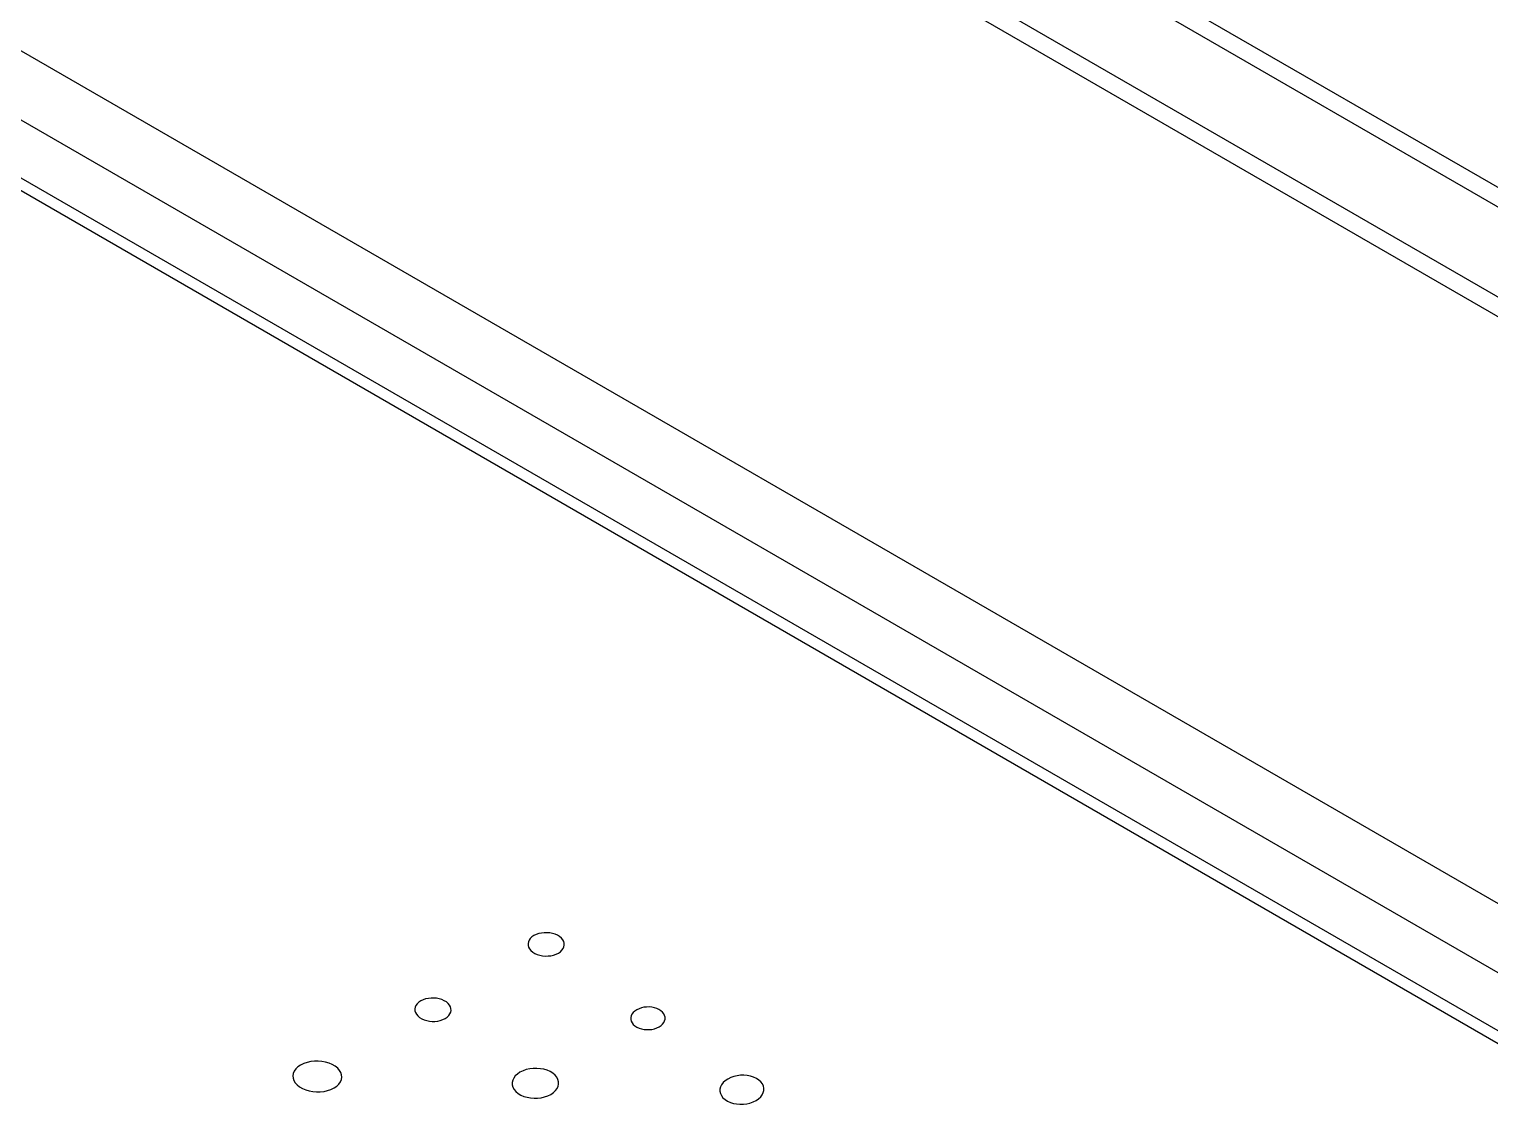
# Model space of a CAD drawing. Header units: inches. Extents: x 0.6 to 61.5, y 0.9 to 41.7.
# Drawn here: x 60.129 to 60.65, y 17.875 to 18.264 of the extents above; entities that cross this region are included whole.
import ezdxf

# ---------------------------------------------------------------- set-up
doc = ezdxf.new("R2010")
doc.units = ezdxf.units.IN
doc.header["$MEASUREMENT"] = 0
doc.layers.add('ARTWORK', color=2, linetype='Continuous')
doc.layers.add('OBJECT', color=7, linetype='Continuous')

msp = doc.modelspace()

# ---------------------------------------------------------------- linework, layer by layer
at = {"layer": 'ARTWORK'}
for p, q in [((60.30753, 17.93954), (60.30711, 17.93895)), ((60.30811, 17.94009), (60.30753, 17.93954)), ((60.30883, 17.94058), (60.30811, 17.94009)), ((60.30967, 17.94099), (60.30883, 17.94058)), ((60.31057, 17.94129), (60.30967, 17.94099)), ((60.31152, 17.9415), (60.31057, 17.94129)), ((60.31251, 17.94161), (60.31152, 17.9415)), ((60.3135, 17.94161), (60.31251, 17.94161)), ((60.31448, 17.94152), (60.3135, 17.94161)), ((60.31545, 17.94134), (60.31448, 17.94152)), ((60.31636, 17.94105), (60.31545, 17.94134)), ((60.31722, 17.94068), (60.31636, 17.94105)), ((60.31799, 17.9402), (60.31722, 17.94068)), ((60.31863, 17.93966), (60.31799, 17.9402)), ((60.31912, 17.93907), (60.31863, 17.93966)), ((60.30684, 17.93833), (60.30672, 17.9377)), ((60.30672, 17.9377), (60.30675, 17.93706)), ((60.30675, 17.93706), (60.30693, 17.93642)), ((60.30711, 17.93895), (60.30684, 17.93833)), ((60.30693, 17.93642), (60.30727, 17.9358)), ((60.30727, 17.9358), (60.30776, 17.93522)), ((60.30776, 17.93522), (60.30841, 17.93467)), ((60.30841, 17.93467), (60.30918, 17.9342)), ((60.30918, 17.9342), (60.31003, 17.93383)), ((60.31671, 17.93391), (60.31754, 17.93432)), ((60.31754, 17.93432), (60.31826, 17.93481)), ((60.31826, 17.93481), (60.31883, 17.93535)), ((60.31883, 17.93535), (60.31925, 17.93593)), ((60.31945, 17.93846), (60.31912, 17.93907)), ((60.31925, 17.93593), (60.31953, 17.93655)), ((60.31963, 17.93782), (60.31945, 17.93846)), ((60.31953, 17.93655), (60.31965, 17.93718)), ((60.31965, 17.93718), (60.31963, 17.93782)), ((60.31003, 17.93383), (60.31095, 17.93355)), ((60.31095, 17.93355), (60.3119, 17.93336)), ((60.3119, 17.93336), (60.31289, 17.93328)), ((60.31289, 17.93328), (60.31388, 17.93329)), ((60.31388, 17.93329), (60.31486, 17.9334)), ((60.31486, 17.9334), (60.31581, 17.9336)), ((60.31581, 17.9336), (60.31671, 17.93391)), ((60.26641, 17.91499), (60.26629, 17.91436)), ((60.26629, 17.91436), (60.26632, 17.91372)), ((60.26632, 17.91372), (60.26651, 17.91308)), ((60.26668, 17.91561), (60.26641, 17.91499)), ((60.26711, 17.9162), (60.26668, 17.91561)), ((60.26768, 17.91674), (60.26711, 17.9162)), ((60.2684, 17.91724), (60.26768, 17.91674)), ((60.26924, 17.91764), (60.2684, 17.91724)), ((60.27014, 17.91795), (60.26924, 17.91764)), ((60.2711, 17.91816), (60.27014, 17.91795)), ((60.27208, 17.91826), (60.2711, 17.91816)), ((60.27307, 17.91827), (60.27208, 17.91826)), ((60.27406, 17.91818), (60.27307, 17.91827)), ((60.27502, 17.91799), (60.27406, 17.91818)), ((60.27593, 17.91771), (60.27502, 17.91799)), ((60.27678, 17.91733), (60.27593, 17.91771)), ((60.27755, 17.91686), (60.27678, 17.91733)), ((60.27819, 17.91631), (60.27755, 17.91686)), ((60.27868, 17.91573), (60.27819, 17.91631)), ((60.27901, 17.91511), (60.27868, 17.91573)), ((60.27919, 17.91448), (60.27901, 17.91511)), ((60.27909, 17.91321), (60.27922, 17.91384)), ((60.27922, 17.91384), (60.27919, 17.91448)), ((60.34484, 17.91359), (60.34428, 17.91306)), ((60.34555, 17.91407), (60.34484, 17.91359)), ((60.34636, 17.91446), (60.34555, 17.91407)), ((60.34723, 17.91476), (60.34636, 17.91446)), ((60.34814, 17.91496), (60.34723, 17.91476)), ((60.34908, 17.91507), (60.34814, 17.91496)), ((60.35002, 17.91508), (60.34908, 17.91507)), ((60.35095, 17.91499), (60.35002, 17.91508)), ((60.35185, 17.91481), (60.35095, 17.91499)), ((60.35271, 17.91454), (60.35185, 17.91481)), ((60.3535, 17.91417), (60.35271, 17.91454)), ((60.35421, 17.91371), (60.3535, 17.91417)), ((60.35479, 17.91318), (60.35421, 17.91371)), ((60.26651, 17.91308), (60.26684, 17.91246)), ((60.26684, 17.91246), (60.26734, 17.91188)), ((60.26734, 17.91188), (60.26798, 17.91133)), ((60.26798, 17.91133), (60.26875, 17.91086)), ((60.26875, 17.91086), (60.2696, 17.91049)), ((60.2696, 17.91049), (60.27052, 17.91021)), ((60.27052, 17.91021), (60.27147, 17.91002)), ((60.27147, 17.91002), (60.27246, 17.90994)), ((60.27246, 17.90994), (60.27345, 17.90995)), ((60.27345, 17.90995), (60.27443, 17.91005)), ((60.27443, 17.91005), (60.27537, 17.91026)), ((60.27537, 17.91026), (60.27627, 17.91057)), ((60.27627, 17.91057), (60.2771, 17.91097)), ((60.2771, 17.91097), (60.27782, 17.91146)), ((60.27782, 17.91146), (60.2784, 17.91201)), ((60.2784, 17.91201), (60.27882, 17.91259)), ((60.27882, 17.91259), (60.27909, 17.91321)), ((60.34357, 17.91189), (60.34342, 17.91127)), ((60.34342, 17.91127), (60.34342, 17.91064)), ((60.34342, 17.91064), (60.34357, 17.91003)), ((60.34385, 17.91249), (60.34357, 17.91189)), ((60.34357, 17.91003), (60.34386, 17.90943)), ((60.34428, 17.91306), (60.34385, 17.91249)), ((60.34386, 17.90943), (60.3443, 17.90886)), ((60.3443, 17.90886), (60.34489, 17.90833)), ((60.34489, 17.90833), (60.3456, 17.90788)), ((60.35354, 17.90799), (60.35425, 17.90846)), ((60.35425, 17.90846), (60.35481, 17.90899)), ((60.35523, 17.91261), (60.35479, 17.91318)), ((60.35481, 17.90899), (60.35523, 17.90956)), ((60.35552, 17.91201), (60.35523, 17.91261)), ((60.35523, 17.90956), (60.35552, 17.91016)), ((60.35566, 17.9114), (60.35552, 17.91201)), ((60.35552, 17.91016), (60.35566, 17.91077)), ((60.35566, 17.91077), (60.35566, 17.9114)), ((60.3456, 17.90788), (60.3464, 17.90751)), ((60.3464, 17.90751), (60.34725, 17.90724)), ((60.34725, 17.90724), (60.34816, 17.90706)), ((60.34816, 17.90706), (60.34909, 17.90698)), ((60.34909, 17.90698), (60.35003, 17.90699)), ((60.35003, 17.90699), (60.35096, 17.90709)), ((60.35096, 17.90709), (60.35187, 17.90729)), ((60.35187, 17.90729), (60.35274, 17.90759)), ((60.35274, 17.90759), (60.35354, 17.90799)), ((60.22373, 17.89294), (60.22318, 17.89216)), ((60.22448, 17.89366), (60.22373, 17.89294)), ((60.22544, 17.89432), (60.22448, 17.89366)), ((60.22656, 17.89486), (60.22544, 17.89432)), ((60.22778, 17.89528), (60.22656, 17.89486)), ((60.22906, 17.89556), (60.22778, 17.89528)), ((60.23039, 17.89571), (60.22906, 17.89556)), ((60.23173, 17.89573), (60.23039, 17.89571)), ((60.23307, 17.89562), (60.23173, 17.89573)), ((60.23438, 17.89539), (60.23307, 17.89562)), ((60.23562, 17.89502), (60.23438, 17.89539)), ((60.23679, 17.89453), (60.23562, 17.89502)), ((60.23784, 17.89392), (60.23679, 17.89453)), ((60.23872, 17.89321), (60.23784, 17.89392)), ((60.2394, 17.89244), (60.23872, 17.89321)), ((60.23986, 17.89164), (60.2394, 17.89244)), ((60.30609, 17.8927), (60.30492, 17.8923)), ((60.30732, 17.89298), (60.30609, 17.8927)), ((60.30858, 17.89312), (60.30732, 17.89298)), ((60.30986, 17.89314), (60.30858, 17.89312)), ((60.31112, 17.89304), (60.30986, 17.89314)), ((60.31235, 17.89281), (60.31112, 17.89304)), ((60.31351, 17.89246), (60.31235, 17.89281)), ((60.31459, 17.89198), (60.31351, 17.89246)), ((60.22283, 17.89135), (60.22269, 17.89051)), ((60.22269, 17.89051), (60.22275, 17.88966)), ((60.22275, 17.88966), (60.22302, 17.88883)), ((60.22318, 17.89216), (60.22283, 17.89135)), ((60.22302, 17.88883), (60.22349, 17.88802)), ((60.22349, 17.88802), (60.22418, 17.88725)), ((60.22418, 17.88725), (60.22507, 17.88655)), ((60.23837, 17.88683), (60.23913, 17.88754)), ((60.23913, 17.88754), (60.23968, 17.88832)), ((60.23968, 17.88832), (60.24003, 17.88913)), ((60.24012, 17.8908), (60.23986, 17.89164)), ((60.24003, 17.88913), (60.24018, 17.88996)), ((60.24018, 17.88996), (60.24012, 17.8908)), ((60.30123, 17.88888), (60.30106, 17.88806)), ((60.30106, 17.88806), (60.30108, 17.88724)), ((60.30108, 17.88724), (60.3013, 17.88643)), ((60.30159, 17.88967), (60.30123, 17.88888)), ((60.30215, 17.89043), (60.30159, 17.88967)), ((60.3029, 17.89113), (60.30215, 17.89043)), ((60.30384, 17.89177), (60.3029, 17.89113)), ((60.30492, 17.8923), (60.30384, 17.89177)), ((60.31557, 17.89138), (60.31459, 17.89198)), ((60.31638, 17.8907), (60.31557, 17.89138)), ((60.31698, 17.88995), (60.31638, 17.8907)), ((60.31739, 17.88917), (60.31698, 17.88995)), ((60.31761, 17.88836), (60.31739, 17.88917)), ((60.31745, 17.88674), (60.31762, 17.88755)), ((60.31762, 17.88755), (60.31761, 17.88836)), ((60.37586, 17.88731), (60.37548, 17.88654)), ((60.37642, 17.88805), (60.37586, 17.88731)), ((60.37716, 17.88873), (60.37642, 17.88805)), ((60.37808, 17.88935), (60.37716, 17.88873)), ((60.37912, 17.88987), (60.37808, 17.88935)), ((60.38025, 17.89026), (60.37912, 17.88987)), ((60.38142, 17.89053), (60.38025, 17.89026)), ((60.38263, 17.89067), (60.38142, 17.89053)), ((60.38384, 17.89069), (60.38263, 17.89067)), ((60.38503, 17.89059), (60.38384, 17.89069)), ((60.38619, 17.89037), (60.38503, 17.89059)), ((60.38728, 17.89003), (60.38619, 17.89037)), ((60.38829, 17.88957), (60.38728, 17.89003)), ((60.38919, 17.88899), (60.38829, 17.88957)), ((60.38993, 17.88833), (60.38919, 17.88899)), ((60.39047, 17.8876), (60.38993, 17.88833)), ((60.39083, 17.88684), (60.39047, 17.8876)), ((60.22507, 17.88655), (60.22612, 17.88594)), ((60.22612, 17.88594), (60.22729, 17.88545)), ((60.22729, 17.88545), (60.22853, 17.88509)), ((60.22853, 17.88509), (60.22983, 17.88486)), ((60.22983, 17.88486), (60.23117, 17.88476)), ((60.23117, 17.88476), (60.23251, 17.88478)), ((60.23251, 17.88478), (60.23383, 17.88494)), ((60.23383, 17.88494), (60.2351, 17.88522)), ((60.2351, 17.88522), (60.23631, 17.88563)), ((60.23631, 17.88563), (60.23742, 17.88618)), ((60.23742, 17.88618), (60.23837, 17.88683)), ((60.3013, 17.88643), (60.30172, 17.88565)), ((60.30172, 17.88565), (60.30233, 17.8849)), ((60.30233, 17.8849), (60.30315, 17.88421)), ((60.30315, 17.88421), (60.30412, 17.88362)), ((60.30412, 17.88362), (60.30521, 17.88315)), ((60.30521, 17.88315), (60.30637, 17.88281)), ((60.30637, 17.88281), (60.30759, 17.88258)), ((60.30759, 17.88258), (60.30885, 17.88248)), ((60.30885, 17.88248), (60.31012, 17.88251)), ((60.31012, 17.88251), (60.31138, 17.88266)), ((60.31138, 17.88266), (60.3126, 17.88293)), ((60.3126, 17.88293), (60.31376, 17.88333)), ((60.31376, 17.88333), (60.31484, 17.88386)), ((60.31484, 17.88386), (60.31577, 17.88449)), ((60.31577, 17.88449), (60.31652, 17.88519)), ((60.31652, 17.88519), (60.31708, 17.88595)), ((60.31708, 17.88595), (60.31745, 17.88674)), ((60.37528, 17.88575), (60.37527, 17.88495)), ((60.37527, 17.88495), (60.37544, 17.88417)), ((60.37548, 17.88654), (60.37528, 17.88575)), ((60.37544, 17.88417), (60.3758, 17.8834)), ((60.3758, 17.8834), (60.37635, 17.88268)), ((60.37635, 17.88268), (60.37709, 17.88201)), ((60.37709, 17.88201), (60.37799, 17.88143)), ((60.38817, 17.88168), (60.38909, 17.8823)), ((60.38909, 17.8823), (60.38983, 17.88298)), ((60.38983, 17.88298), (60.39039, 17.88371)), ((60.39039, 17.88371), (60.39077, 17.88448)), ((60.39077, 17.88448), (60.39098, 17.88526)), ((60.391, 17.88606), (60.39083, 17.88684)), ((60.39098, 17.88526), (60.391, 17.88606)), ((60.37799, 17.88143), (60.379, 17.88098)), ((60.379, 17.88098), (60.38009, 17.88064)), ((60.38009, 17.88064), (60.38124, 17.88043)), ((60.38124, 17.88043), (60.38243, 17.88033)), ((60.38243, 17.88033), (60.38364, 17.88036)), ((60.38364, 17.88036), (60.38484, 17.8805)), ((60.38484, 17.8805), (60.38601, 17.88077)), ((60.38601, 17.88077), (60.38713, 17.88117)), ((60.38713, 17.88117), (60.38817, 17.88168))]:
    msp.add_line(p, q, dxfattribs=at)
at = {"layer": 'OBJECT'}
for p, q in [((61.20238, 17.8838), (43.42058, 28.14902)), ((61.21154, 17.88555), (43.42974, 28.15076)), ((61.14433, 17.87812), (43.36254, 28.14333)), ((61.15349, 17.87986), (43.3717, 28.14508)), ((43.20336, 28.0256), (60.98515, 17.76039)), ((60.97594, 17.74095), (43.19415, 28.00616)), ((60.96792, 17.72028), (43.19358, 27.98119)), ((60.97138, 17.72284), (43.19708, 27.98372))]:
    msp.add_line(p, q, dxfattribs=at)

doc.saveas('drawing.dxf')
